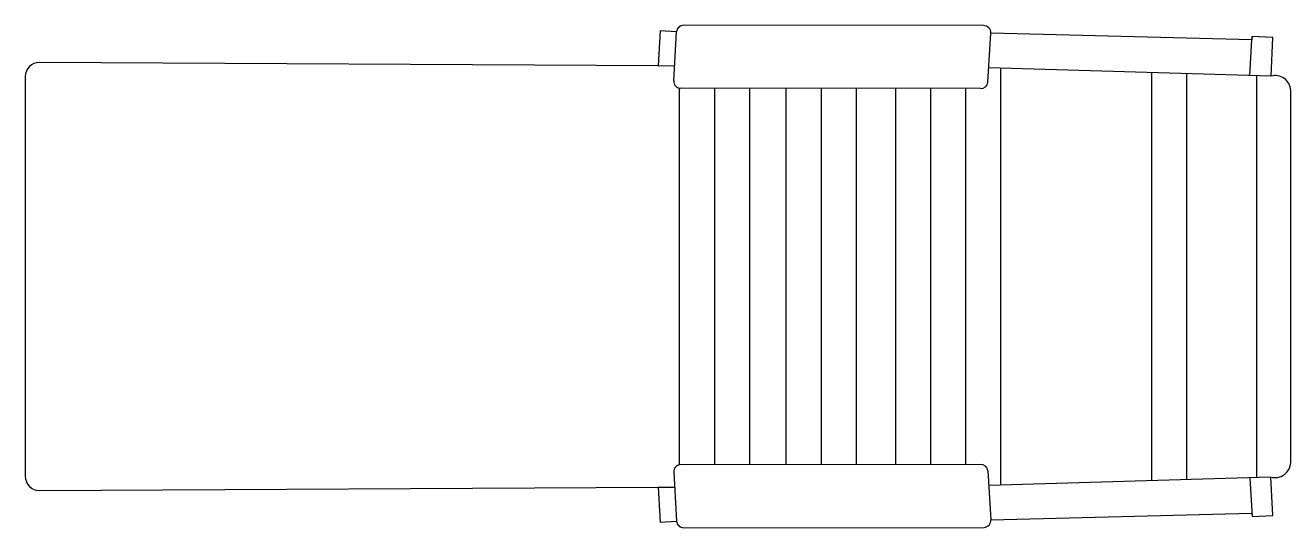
# Model space of a CAD drawing. Extents: x -1.81 to 0, y -0.36 to 0.36.
import ezdxf

# ---------------------------------------------------------------- set-up
doc = ezdxf.new("R2010")
doc.units = 0
doc.header["$MEASUREMENT"] = 0
doc.layers.add('A-MOBILIA', color=2, linetype='CONTINUOUS')

msp = doc.modelspace()

# ---------------------------------------------------------------- linework, layer by layer
at = {"layer": 'A-MOBILIA'}
for p, q in [((-0.882, 0.2798), (-0.8779, 0.3499)), ((-0.4328, 0.2781), (-0.4287, 0.3482)), ((-0.0585, 0.2874), (-0.0555, 0.3385)), ((-0.0555, 0.3385), (-0.0553, 0.3435)), ((-0.9042, 0.3013), (-0.8807, 0.3018)), ((-0.415, 0.2973), (-0.415, -0.2973)), ((-0.1989, 0.2915), (-0.1989, -0.2915)), ((-0.1489, 0.2901), (-0.1489, -0.2901)), ((-0.0489, 0.2872), (-0.0489, -0.2872)), ((-0.8736, -0.269), (-0.8736, 0.269)), ((-0.4433, 0.2687), (-0.8726, 0.2692)), ((-0.8236, 0.269), (-0.8236, -0.269)), ((-0.7736, 0.2689), (-0.7736, -0.2689)), ((-0.721, -0.269), (-0.721, 0.269)), ((-0.671, 0.269), (-0.671, -0.269)), ((-0.621, 0.2689), (-0.621, -0.2689)), ((-0.565, 0.2689), (-0.565, -0.2689)), ((-0.515, 0.2688), (-0.515, -0.2688)), ((-0.465, 0.27), (-0.465, -0.2687)), ((-0.4433, -0.2687), (-0.8726, -0.2692)), ((-0.882, -0.2798), (-0.8779, -0.3499)), ((-0.4328, -0.2781), (-0.4287, -0.3482)), ((-0.0585, -0.2886), (-0.0553, -0.3435)), ((-0.9042, -0.3013), (-0.8808, -0.3015))]:
    msp.add_line(p, q, dxfattribs=at)
for points in [[(-1.7889, -0.306), (-0.9042, -0.3013), (-0.9013, -0.3513), (-0.8779, -0.3499, 0.414214), (-0.8674, -0.3593), (-0.4381, -0.3588, 0.414214), (-0.4287, -0.3482), (-0.0555, -0.3385), (-0.0553, -0.3435), (-0.0253, -0.3417), (-0.0285, -0.2868, 0.485919), (0, -0.2663), (0, 0.2663, 0.489795), (-0.0281, 0.2865), (-0.0253, 0.3417), (-0.0553, 0.3435), (-0.0555, 0.3385), (-0.4287, 0.3482, 0.448121), (-0.4392, 0.3588), (-0.8674, 0.3593, 0.414214), (-0.8779, 0.3499), (-0.9013, 0.3513), (-0.9042, 0.3013), (-1.7889, 0.306, 0.414214), (-1.8089, 0.286), (-1.8089, -0.286, 0.414214), (-1.7889, -0.306, 1.008276)], [(-0.4316, -0.2983), (-0.0288, -0.2866, 0.414214)]]:
    msp.add_lwpolyline(points, format="xyb", dxfattribs=at)
msp.add_lwpolyline([(-0.0281, 0.2865), (-0.4316, 0.2983)], dxfattribs=at)
for centre, start, end in [((-0.8679, 0.3493), 86.6564, 176.6564), ((-0.872, 0.2792), 176.6564, 266.6564), ((-0.4428, 0.2787), 266.6564, 356.6564), ((-0.872, -0.2792), 93.3436, 183.3436), ((-0.4428, -0.2787), 3.3436, 93.3436), ((-0.8679, -0.3493), 183.3436, 273.3436)]:
    msp.add_arc(centre, 0.01, start, end, dxfattribs=at)

doc.saveas('drawing.dxf')
